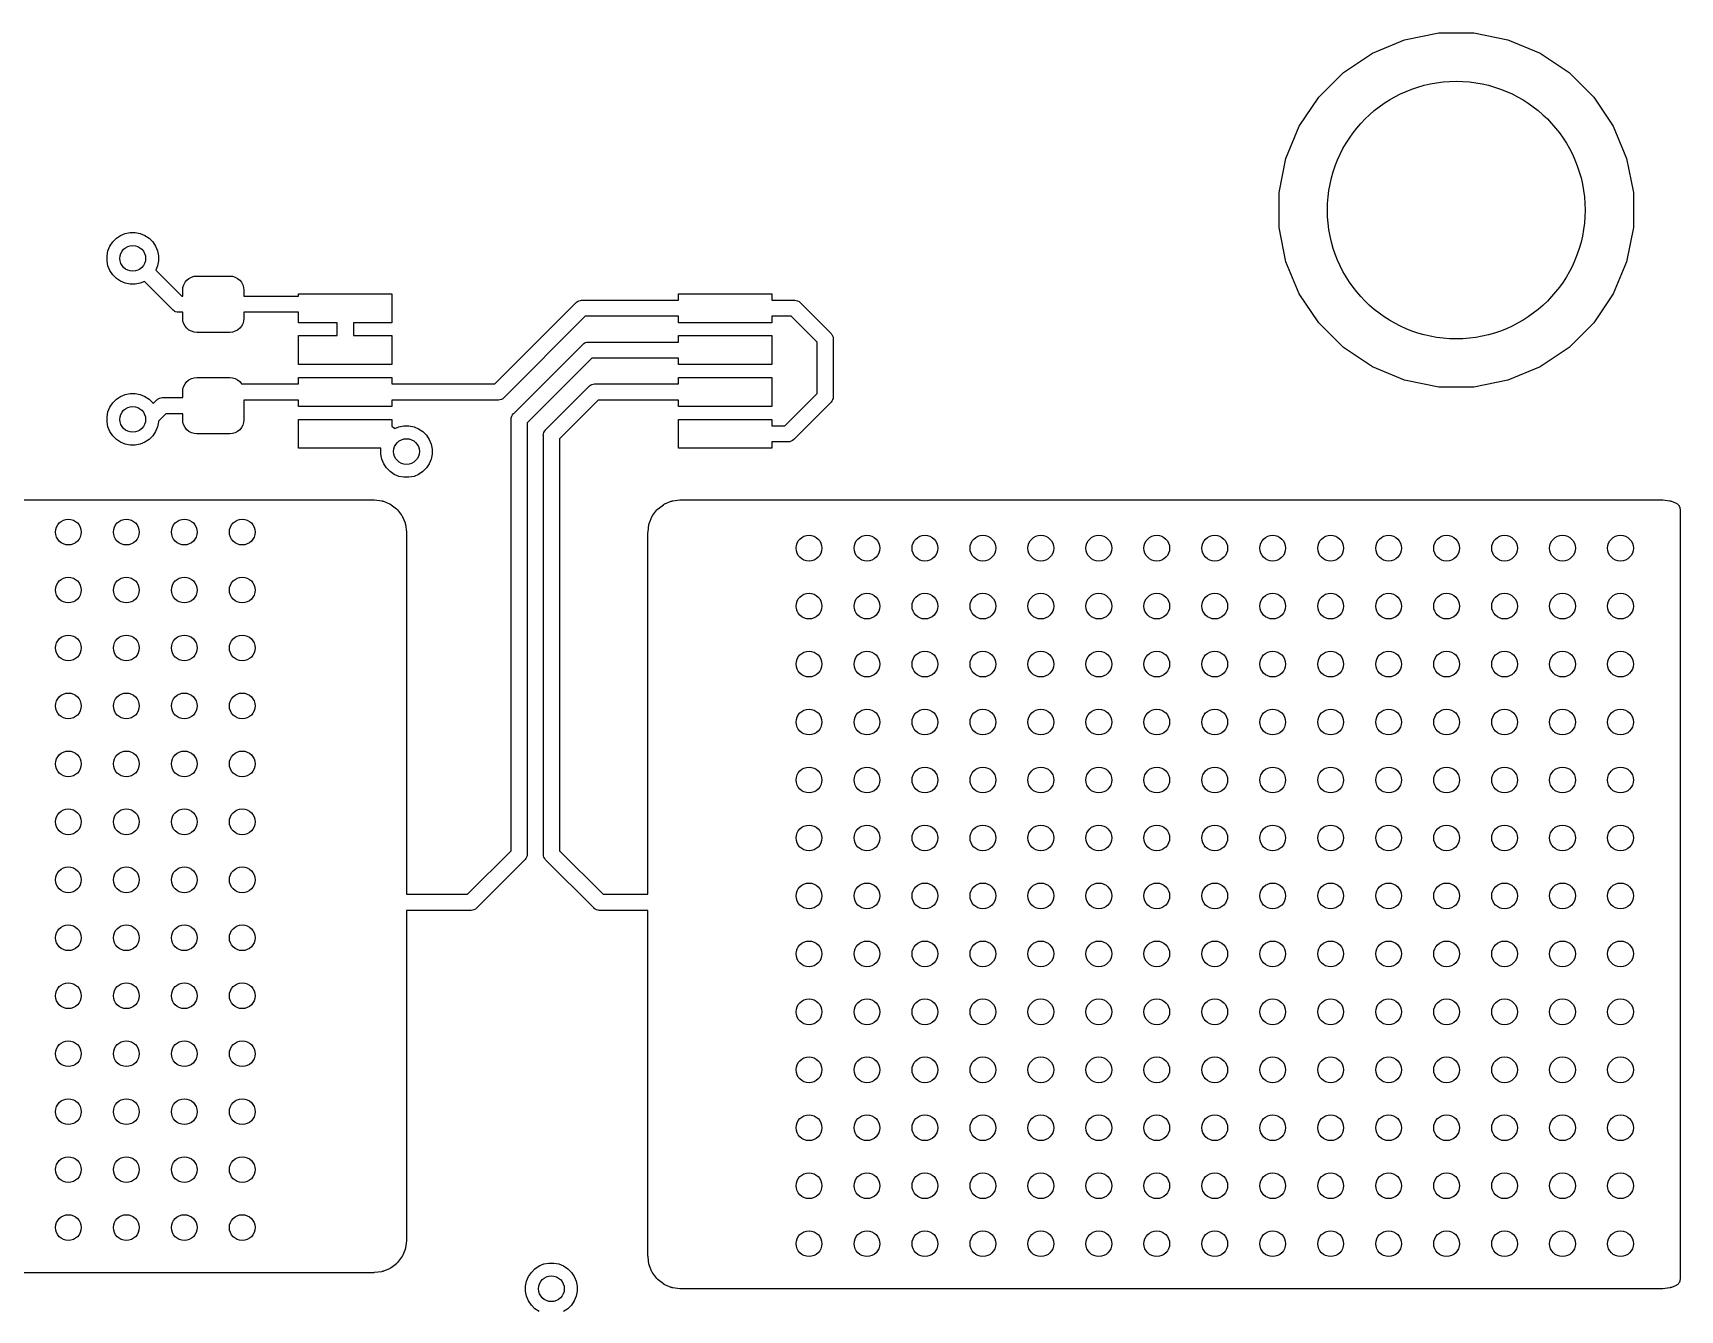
# Model space of a CAD drawing. Extents: x 57.2 to 140.8, y -181.8 to -103.2.
# Drawn here: x 115.2 to 140.78, y -123.58 to -103.75 of the extents above; entities that cross this region are included whole.
import ezdxf

# ---------------------------------------------------------------- set-up
doc = ezdxf.new("R2010")
doc.units = 0
doc.layers.add('BLACK', color=7, linetype='CONTINUOUS')

msp = doc.modelspace()

# ---------------------------------------------------------------- linework, layer by layer
at = {"layer": 'BLACK', "linetype": 'CONTINUOUS'}
for p, q in [((136.498, -103.856), (137.029, -103.75)), ((137.029, -103.75), (137.571, -103.75)), ((137.571, -103.75), (138.102, -103.856)), ((135.547, -104.364), (135.997, -104.063)), ((135.997, -104.063), (136.498, -103.856)), ((138.102, -103.856), (138.603, -104.063)), ((138.603, -104.063), (139.053, -104.364)), ((135.164, -104.747), (135.547, -104.364)), ((139.053, -104.364), (139.436, -104.747)), ((134.863, -105.197), (135.164, -104.747)), ((139.436, -104.747), (139.737, -105.197)), ((134.656, -105.698), (134.863, -105.197)), ((139.737, -105.197), (139.944, -105.698)), ((134.55, -106.229), (134.656, -105.698)), ((139.944, -105.698), (140.05, -106.229)), ((134.55, -106.771), (134.55, -106.229)), ((140.05, -106.229), (140.05, -106.771)), ((116.495, -106.939), (116.561, -106.896)), ((116.561, -106.896), (116.633, -106.865)), ((116.633, -106.865), (116.711, -106.85)), ((116.711, -106.85), (116.789, -106.85)), ((116.789, -106.85), (116.867, -106.865)), ((116.867, -106.865), (116.939, -106.896)), ((116.939, -106.896), (117.005, -106.939)), ((134.656, -107.302), (134.55, -106.771)), ((140.05, -106.771), (139.944, -107.302)), ((116.35, -107.211), (116.365, -107.133)), ((116.365, -107.133), (116.396, -107.061)), ((116.396, -107.061), (116.439, -106.995)), ((116.439, -106.995), (116.495, -106.939)), ((117.005, -106.939), (117.061, -106.995)), ((117.061, -106.995), (117.104, -107.061)), ((117.104, -107.061), (117.135, -107.133)), ((117.135, -107.133), (117.15, -107.211)), ((116.35, -107.289), (116.35, -107.211)), ((116.365, -107.367), (116.35, -107.289)), ((116.396, -107.439), (116.365, -107.367)), ((117.135, -107.367), (117.108, -107.431)), ((117.15, -107.289), (117.135, -107.367)), ((117.15, -107.211), (117.15, -107.289)), ((134.863, -107.803), (134.656, -107.302)), ((139.944, -107.302), (139.737, -107.803)), ((116.439, -107.505), (116.396, -107.439)), ((116.495, -107.561), (116.439, -107.505)), ((116.561, -107.604), (116.495, -107.561)), ((116.633, -107.635), (116.561, -107.604)), ((116.711, -107.65), (116.633, -107.635)), ((116.789, -107.65), (116.711, -107.65)), ((116.867, -107.635), (116.789, -107.65)), ((116.931, -107.608), (116.867, -107.635)), ((117.37, -108.047), (116.931, -107.608)), ((117.108, -107.431), (117.514, -107.837)), ((117.529, -107.701), (117.542, -107.66)), ((117.542, -107.66), (117.562, -107.622)), ((117.562, -107.622), (117.589, -107.589)), ((117.589, -107.589), (117.622, -107.562)), ((117.622, -107.562), (117.66, -107.542)), ((117.66, -107.542), (117.701, -107.529)), ((117.701, -107.529), (117.744, -107.525)), ((117.744, -107.525), (118.256, -107.525)), ((118.256, -107.525), (118.299, -107.529)), ((118.299, -107.529), (118.34, -107.542)), ((118.34, -107.542), (118.378, -107.562)), ((118.378, -107.562), (118.411, -107.589)), ((118.411, -107.589), (118.438, -107.622)), ((118.438, -107.622), (118.458, -107.66)), ((118.458, -107.66), (118.471, -107.701)), ((117.514, -107.837), (117.525, -107.837)), ((117.525, -107.744), (117.529, -107.701)), ((117.525, -107.837), (117.525, -107.744)), ((118.471, -107.701), (118.475, -107.744)), ((118.475, -107.744), (118.475, -107.837)), ((118.475, -107.837), (119.325, -107.837)), ((119.325, -107.837), (119.325, -107.8)), ((119.325, -107.8), (120.775, -107.8)), ((120.775, -107.8), (120.775, -108.25)), ((123.641, -107.932), (123.655, -107.921)), ((123.655, -107.921), (123.677, -107.909)), ((123.677, -107.909), (123.7, -107.902)), ((123.7, -107.902), (123.719, -107.9)), ((123.719, -107.9), (123.725, -107.899)), ((123.719, -107.9), (123.719, -107.9)), ((123.725, -107.899), (123.731, -107.9)), ((123.731, -107.9), (125.225, -107.9)), ((125.225, -107.9), (125.225, -107.8)), ((125.225, -107.8), (126.675, -107.8)), ((126.675, -107.8), (126.675, -107.9)), ((126.675, -107.9), (127.019, -107.9)), ((127.019, -107.9), (127.025, -107.899)), ((127.025, -107.899), (127.031, -107.9)), ((127.031, -107.9), (127.031, -107.9)), ((127.031, -107.9), (127.05, -107.902)), ((127.05, -107.902), (127.073, -107.909)), ((127.073, -107.909), (127.095, -107.921)), ((127.095, -107.921), (127.114, -107.936)), ((135.164, -108.253), (134.863, -107.803)), ((139.737, -107.803), (139.436, -108.253)), ((117.374, -108.051), (117.37, -108.047)), ((117.378, -108.055), (117.374, -108.051)), ((117.393, -108.067), (117.378, -108.055)), ((117.378, -108.055), (117.378, -108.055)), ((117.404, -108.073), (117.393, -108.067)), ((117.414, -108.079), (117.404, -108.073)), ((117.438, -108.086), (117.414, -108.079)), ((117.456, -108.087), (117.438, -108.086)), ((117.462, -108.088), (117.456, -108.087)), ((117.456, -108.087), (117.456, -108.087)), ((117.469, -108.087), (117.462, -108.088)), ((117.525, -108.087), (117.469, -108.087)), ((117.525, -108.181), (117.525, -108.087)), ((117.529, -108.224), (117.525, -108.181)), ((118.475, -108.181), (118.471, -108.224)), ((119.325, -108.087), (118.475, -108.087)), ((118.475, -108.087), (118.475, -108.181)), ((119.325, -108.25), (119.325, -108.087)), ((122.373, -109.2), (123.632, -107.941)), ((123.777, -108.15), (122.518, -109.409)), ((123.632, -107.941), (123.636, -107.936)), ((123.636, -107.936), (123.641, -107.932)), ((123.641, -107.932), (123.641, -107.932)), ((125.225, -108.15), (123.777, -108.15)), ((125.225, -108.25), (125.225, -108.15)), ((126.973, -108.15), (126.675, -108.15)), ((126.675, -108.15), (126.675, -108.25)), ((127.375, -108.552), (126.973, -108.15)), ((127.114, -107.936), (127.118, -107.941)), ((127.118, -107.941), (127.584, -108.407)), ((117.542, -108.265), (117.529, -108.224)), ((117.562, -108.303), (117.542, -108.265)), ((117.589, -108.336), (117.562, -108.303)), ((117.622, -108.363), (117.589, -108.336)), ((117.66, -108.383), (117.622, -108.363)), ((117.701, -108.396), (117.66, -108.383)), ((117.744, -108.4), (117.701, -108.396)), ((118.256, -108.4), (117.744, -108.4)), ((118.299, -108.396), (118.256, -108.4)), ((118.34, -108.383), (118.299, -108.396)), ((118.378, -108.363), (118.34, -108.383)), ((118.411, -108.336), (118.378, -108.363)), ((118.438, -108.303), (118.411, -108.336)), ((118.458, -108.265), (118.438, -108.303)), ((118.471, -108.224), (118.458, -108.265)), ((119.925, -108.25), (119.325, -108.25)), ((119.925, -108.45), (119.925, -108.25)), ((120.775, -108.25), (120.175, -108.25)), ((120.175, -108.25), (120.175, -108.45)), ((126.675, -108.25), (125.225, -108.25)), ((127.584, -108.407), (127.589, -108.411)), ((127.589, -108.411), (127.593, -108.416)), ((127.593, -108.416), (127.593, -108.416)), ((127.593, -108.416), (127.601, -108.427)), ((127.601, -108.427), (127.604, -108.43)), ((127.604, -108.43), (127.616, -108.452)), ((135.547, -108.636), (135.164, -108.253)), ((139.436, -108.253), (139.053, -108.636)), ((119.325, -108.9), (119.325, -108.45)), ((119.325, -108.45), (119.925, -108.45)), ((120.175, -108.45), (120.775, -108.45)), ((120.775, -108.45), (120.775, -108.9)), ((122.666, -109.657), (123.732, -108.591)), ((123.732, -108.591), (123.736, -108.586)), ((123.736, -108.586), (123.741, -108.582)), ((123.741, -108.582), (123.755, -108.571)), ((123.741, -108.582), (123.741, -108.582)), ((123.755, -108.571), (123.756, -108.57)), ((123.756, -108.57), (123.777, -108.559)), ((123.777, -108.559), (123.8, -108.552)), ((123.8, -108.552), (123.819, -108.55)), ((123.819, -108.55), (123.825, -108.549)), ((123.819, -108.55), (123.819, -108.55)), ((123.825, -108.549), (123.831, -108.55)), ((123.831, -108.55), (125.225, -108.55)), ((125.225, -108.55), (125.225, -108.45)), ((125.225, -108.45), (126.675, -108.45)), ((126.675, -108.45), (126.675, -108.9)), ((127.375, -109.348), (127.375, -108.552)), ((127.616, -108.452), (127.623, -108.475)), ((127.623, -108.475), (127.625, -108.494)), ((127.625, -108.494), (127.625, -108.494)), ((127.625, -108.494), (127.626, -108.5)), ((127.626, -108.5), (127.625, -108.506)), ((127.625, -108.506), (127.625, -109.394)), ((135.997, -108.937), (135.547, -108.636)), ((139.053, -108.636), (138.603, -108.937)), ((120.775, -108.9), (119.325, -108.9)), ((123.877, -108.8), (122.875, -109.802)), ((125.225, -108.8), (123.877, -108.8)), ((125.225, -108.9), (125.225, -108.8)), ((126.675, -108.9), (125.225, -108.9)), ((136.498, -109.144), (135.997, -108.937)), ((138.603, -108.937), (138.102, -109.144)), ((117.542, -109.235), (117.562, -109.197)), ((117.562, -109.197), (117.589, -109.164)), ((117.589, -109.164), (117.622, -109.137)), ((117.622, -109.137), (117.66, -109.117)), ((117.66, -109.117), (117.701, -109.104)), ((117.701, -109.104), (117.744, -109.1)), ((117.744, -109.1), (118.256, -109.1)), ((118.256, -109.1), (118.299, -109.104)), ((118.299, -109.104), (118.34, -109.117)), ((118.34, -109.117), (118.378, -109.137)), ((118.378, -109.137), (118.411, -109.164)), ((118.411, -109.164), (118.438, -109.197)), ((118.438, -109.197), (118.44, -109.2)), ((118.44, -109.2), (119.325, -109.2)), ((119.325, -109.2), (119.325, -109.1)), ((119.325, -109.1), (120.775, -109.1)), ((120.775, -109.1), (120.775, -109.2)), ((120.775, -109.2), (122.373, -109.2)), ((123.877, -109.209), (123.9, -109.202)), ((123.9, -109.202), (123.919, -109.2)), ((123.919, -109.2), (123.925, -109.199)), ((123.919, -109.2), (123.919, -109.2)), ((123.925, -109.199), (123.931, -109.2)), ((123.931, -109.2), (125.225, -109.2)), ((125.225, -109.2), (125.225, -109.1)), ((125.225, -109.1), (126.675, -109.1)), ((126.675, -109.1), (126.675, -109.55)), ((137.029, -109.25), (136.498, -109.144)), ((138.102, -109.144), (137.571, -109.25)), ((116.439, -109.495), (116.495, -109.439)), ((116.495, -109.439), (116.561, -109.396)), ((116.561, -109.396), (116.633, -109.365)), ((116.633, -109.365), (116.711, -109.35)), ((116.711, -109.35), (116.789, -109.35)), ((116.789, -109.35), (116.867, -109.365)), ((116.867, -109.365), (116.939, -109.396)), ((116.939, -109.396), (117.005, -109.439)), ((117.005, -109.439), (117.061, -109.495)), ((117.068, -109.506), (117.12, -109.453)), ((117.12, -109.453), (117.124, -109.449)), ((117.124, -109.449), (117.133, -109.441)), ((117.133, -109.441), (117.143, -109.433)), ((117.143, -109.433), (117.164, -109.421)), ((117.164, -109.421), (117.188, -109.414)), ((117.188, -109.414), (117.206, -109.412)), ((117.206, -109.412), (117.206, -109.412)), ((117.206, -109.412), (117.212, -109.412)), ((117.212, -109.412), (117.219, -109.412)), ((117.219, -109.412), (117.525, -109.412)), ((117.525, -109.319), (117.529, -109.276)), ((117.525, -109.412), (117.525, -109.319)), ((117.529, -109.276), (117.542, -109.235)), ((119.325, -109.45), (118.475, -109.45)), ((118.475, -109.45), (118.475, -109.756)), ((119.325, -109.55), (119.325, -109.45)), ((122.419, -109.45), (120.775, -109.45)), ((120.775, -109.45), (120.775, -109.55)), ((122.425, -109.451), (122.419, -109.45)), ((122.431, -109.45), (122.425, -109.451)), ((122.45, -109.448), (122.431, -109.45)), ((122.431, -109.45), (122.431, -109.45)), ((122.473, -109.441), (122.45, -109.448)), ((122.495, -109.429), (122.473, -109.441)), ((122.514, -109.414), (122.495, -109.429)), ((122.518, -109.409), (122.514, -109.414)), ((123.166, -109.907), (123.832, -109.241)), ((123.977, -109.45), (123.375, -110.052)), ((123.832, -109.241), (123.836, -109.236)), ((123.836, -109.236), (123.841, -109.232)), ((123.841, -109.232), (123.855, -109.221)), ((123.841, -109.232), (123.841, -109.232)), ((123.855, -109.221), (123.877, -109.209)), ((123.877, -109.209), (123.877, -109.209)), ((125.225, -109.45), (123.977, -109.45)), ((125.225, -109.55), (125.225, -109.45)), ((126.873, -109.85), (127.375, -109.348)), ((127.616, -109.448), (127.604, -109.47)), ((127.617, -109.444), (127.616, -109.448)), ((127.623, -109.425), (127.617, -109.444)), ((127.625, -109.406), (127.623, -109.425)), ((127.625, -109.394), (127.626, -109.4)), ((127.626, -109.4), (127.625, -109.406)), ((127.625, -109.406), (127.625, -109.406)), ((137.571, -109.25), (137.029, -109.25)), ((116.35, -109.711), (116.365, -109.633)), ((116.35, -109.789), (116.35, -109.711)), ((116.365, -109.633), (116.396, -109.561)), ((116.396, -109.561), (116.439, -109.495)), ((117.061, -109.495), (117.068, -109.506)), ((117.264, -109.662), (117.15, -109.777)), ((117.525, -109.662), (117.264, -109.662)), ((117.525, -109.756), (117.525, -109.662)), ((120.775, -109.55), (119.325, -109.55)), ((122.627, -109.725), (122.634, -109.702)), ((122.634, -109.702), (122.646, -109.68)), ((122.646, -109.68), (122.657, -109.666)), ((122.657, -109.666), (122.661, -109.661)), ((122.657, -109.666), (122.657, -109.666)), ((122.661, -109.661), (122.666, -109.657)), ((126.675, -109.55), (125.225, -109.55)), ((127.584, -109.493), (127.018, -110.059)), ((127.589, -109.489), (127.584, -109.493)), ((127.593, -109.483), (127.589, -109.489)), ((127.604, -109.47), (127.593, -109.483)), ((116.365, -109.867), (116.35, -109.789)), ((116.396, -109.939), (116.365, -109.867)), ((116.439, -110.005), (116.396, -109.939)), ((117.104, -109.939), (117.061, -110.005)), ((117.135, -109.867), (117.104, -109.939)), ((117.15, -109.789), (117.135, -109.867)), ((117.15, -109.777), (117.15, -109.789)), ((117.529, -109.799), (117.525, -109.756)), ((117.542, -109.84), (117.529, -109.799)), ((117.562, -109.878), (117.542, -109.84)), ((117.589, -109.911), (117.562, -109.878)), ((117.622, -109.938), (117.589, -109.911)), ((117.66, -109.958), (117.622, -109.938)), ((117.701, -109.971), (117.66, -109.958)), ((117.744, -109.975), (117.701, -109.971)), ((118.299, -109.971), (118.256, -109.975)), ((118.34, -109.958), (118.299, -109.971)), ((118.378, -109.938), (118.34, -109.958)), ((118.411, -109.911), (118.378, -109.938)), ((118.438, -109.878), (118.411, -109.911)), ((118.458, -109.84), (118.438, -109.878)), ((118.471, -109.799), (118.458, -109.84)), ((118.475, -109.756), (118.471, -109.799)), ((119.325, -110.2), (119.325, -109.75)), ((119.325, -109.75), (120.775, -109.75)), ((120.775, -109.75), (120.775, -109.86)), ((120.775, -109.86), (120.795, -109.871)), ((120.795, -109.871), (120.814, -109.886)), ((120.814, -109.886), (120.818, -109.891)), ((120.818, -109.891), (120.819, -109.892)), ((120.819, -109.892), (120.883, -109.865)), ((120.883, -109.865), (120.961, -109.85)), ((120.961, -109.85), (121.039, -109.85)), ((121.039, -109.85), (121.117, -109.865)), ((121.117, -109.865), (121.189, -109.896)), ((121.189, -109.896), (121.255, -109.939)), ((121.255, -109.939), (121.311, -109.995)), ((122.624, -109.75), (122.627, -109.725)), ((122.625, -109.756), (122.624, -109.75)), ((122.625, -116.448), (122.625, -109.756)), ((122.875, -109.802), (122.875, -116.494)), ((123.127, -109.975), (123.134, -109.952)), ((123.134, -109.952), (123.146, -109.93)), ((123.146, -109.93), (123.157, -109.916)), ((123.157, -109.916), (123.161, -109.911)), ((123.157, -109.916), (123.157, -109.916)), ((123.161, -109.911), (123.166, -109.907)), ((125.225, -110.2), (125.225, -109.75)), ((125.225, -109.75), (126.675, -109.75)), ((126.675, -109.75), (126.675, -109.85)), ((126.675, -109.85), (126.873, -109.85)), ((116.495, -110.061), (116.439, -110.005)), ((116.561, -110.104), (116.495, -110.061)), ((116.633, -110.135), (116.561, -110.104)), ((116.711, -110.15), (116.633, -110.135)), ((116.789, -110.15), (116.711, -110.15)), ((116.867, -110.135), (116.789, -110.15)), ((116.939, -110.104), (116.867, -110.135)), ((117.005, -110.061), (116.939, -110.104)), ((117.061, -110.005), (117.005, -110.061)), ((118.256, -109.975), (117.744, -109.975)), ((120.602, -110.2), (119.325, -110.2)), ((120.6, -110.211), (120.602, -110.2)), ((120.6, -110.289), (120.6, -110.211)), ((121.311, -109.995), (121.354, -110.061)), ((121.354, -110.061), (121.385, -110.133)), ((121.385, -110.133), (121.4, -110.211)), ((121.4, -110.211), (121.4, -110.289)), ((123.124, -110), (123.127, -109.975)), ((123.125, -110.006), (123.124, -110)), ((123.125, -116.494), (123.125, -110.006)), ((123.375, -110.052), (123.375, -116.448)), ((126.675, -110.2), (125.225, -110.2)), ((126.919, -110.1), (126.675, -110.1)), ((126.675, -110.1), (126.675, -110.2)), ((126.925, -110.101), (126.919, -110.1)), ((126.931, -110.1), (126.925, -110.101)), ((126.95, -110.098), (126.931, -110.1)), ((126.931, -110.1), (126.931, -110.1)), ((126.973, -110.091), (126.95, -110.098)), ((126.995, -110.079), (126.973, -110.091)), ((127.014, -110.064), (126.995, -110.079)), ((127.018, -110.059), (127.014, -110.064)), ((120.615, -110.367), (120.6, -110.289)), ((120.646, -110.439), (120.615, -110.367)), ((120.689, -110.505), (120.646, -110.439)), ((121.354, -110.439), (121.311, -110.505)), ((121.385, -110.367), (121.354, -110.439)), ((121.4, -110.289), (121.385, -110.367)), ((120.745, -110.561), (120.689, -110.505)), ((120.811, -110.604), (120.745, -110.561)), ((120.883, -110.635), (120.811, -110.604)), ((120.961, -110.65), (120.883, -110.635)), ((121.039, -110.65), (120.961, -110.65)), ((121.117, -110.635), (121.039, -110.65)), ((121.189, -110.604), (121.117, -110.635)), ((121.255, -110.561), (121.189, -110.604)), ((121.311, -110.505), (121.255, -110.561)), ((105.007, -111), (120.493, -111)), ((120.493, -111), (120.495, -111)), ((120.495, -111), (120.501, -111.001)), ((120.501, -111.001), (120.506, -111.001)), ((120.506, -111.001), (120.616, -111.015)), ((120.616, -111.015), (120.618, -111.016)), ((120.618, -111.016), (120.62, -111.016)), ((120.62, -111.016), (120.623, -111.016)), ((120.623, -111.016), (120.63, -111.018)), ((120.63, -111.018), (120.637, -111.02)), ((120.637, -111.02), (120.639, -111.021)), ((120.639, -111.021), (120.642, -111.022)), ((120.642, -111.022), (120.738, -111.062)), ((120.738, -111.062), (120.739, -111.062)), ((120.739, -111.062), (120.741, -111.064)), ((120.741, -111.064), (120.744, -111.065)), ((120.744, -111.065), (120.75, -111.068)), ((120.75, -111.068), (120.756, -111.072)), ((120.756, -111.072), (120.758, -111.074)), ((120.758, -111.074), (120.76, -111.075)), ((120.76, -111.075), (120.843, -111.138)), ((120.843, -111.138), (120.844, -111.139)), ((120.844, -111.139), (120.846, -111.141)), ((120.846, -111.141), (120.848, -111.143)), ((120.848, -111.143), (120.853, -111.148)), ((120.853, -111.148), (120.858, -111.153)), ((120.858, -111.153), (120.86, -111.155)), ((120.86, -111.155), (120.862, -111.157)), ((120.862, -111.157), (120.925, -111.24)), ((120.925, -111.24), (120.926, -111.241)), ((120.926, -111.241), (120.927, -111.243)), ((120.927, -111.243), (120.929, -111.245)), ((120.929, -111.245), (120.932, -111.251)), ((120.932, -111.251), (120.936, -111.257)), ((124.815, -111.256), (124.818, -111.25)), ((124.818, -111.25), (124.822, -111.244)), ((124.822, -111.244), (124.824, -111.242)), ((124.824, -111.242), (124.825, -111.24)), ((124.825, -111.24), (124.888, -111.157)), ((124.888, -111.157), (124.889, -111.156)), ((124.889, -111.156), (124.891, -111.154)), ((124.891, -111.154), (124.893, -111.152)), ((124.893, -111.152), (124.898, -111.147)), ((124.898, -111.147), (124.903, -111.142)), ((124.903, -111.142), (124.905, -111.14)), ((124.905, -111.14), (124.907, -111.138)), ((124.907, -111.138), (124.99, -111.075)), ((124.99, -111.075), (124.991, -111.074)), ((124.991, -111.074), (124.993, -111.073)), ((124.993, -111.073), (124.995, -111.071)), ((124.995, -111.071), (125.001, -111.068)), ((125.001, -111.068), (125.007, -111.064)), ((125.007, -111.064), (125.01, -111.063)), ((125.01, -111.063), (125.012, -111.062)), ((125.012, -111.062), (125.108, -111.022)), ((125.108, -111.022), (125.11, -111.022)), ((125.11, -111.022), (125.112, -111.021)), ((125.112, -111.021), (125.115, -111.02)), ((125.115, -111.02), (125.122, -111.018)), ((125.122, -111.018), (125.128, -111.016)), ((125.128, -111.016), (125.131, -111.016)), ((125.131, -111.016), (125.134, -111.015)), ((125.134, -111.015), (125.244, -111.001)), ((125.244, -111.001), (125.245, -111.001)), ((125.245, -111.001), (125.251, -111.001)), ((125.251, -111.001), (125.257, -111)), ((125.257, -111), (140.493, -111)), ((140.493, -111), (140.495, -111)), ((140.495, -111), (140.501, -111.001)), ((140.501, -111.001), (140.506, -111.001)), ((140.506, -111.001), (140.616, -111.015)), ((140.616, -111.015), (140.618, -111.016)), ((140.618, -111.016), (140.62, -111.016)), ((140.62, -111.016), (140.623, -111.016)), ((140.623, -111.016), (140.63, -111.018)), ((140.63, -111.018), (140.637, -111.02)), ((140.637, -111.02), (140.639, -111.021)), ((140.639, -111.021), (140.642, -111.022)), ((140.642, -111.022), (140.713, -111.052)), ((140.713, -111.052), (140.714, -111.052)), ((140.714, -111.052), (140.714, -111.052)), ((140.714, -111.052), (140.714, -111.052)), ((140.714, -111.052), (140.715, -111.052)), ((140.715, -111.052), (140.723, -111.057)), ((140.723, -111.057), (140.731, -111.061)), ((140.731, -111.061), (140.731, -111.062)), ((140.731, -111.062), (140.732, -111.062)), ((140.732, -111.062), (140.739, -111.068)), ((140.739, -111.068), (140.746, -111.074)), ((140.746, -111.074), (140.746, -111.074)), ((140.746, -111.074), (140.747, -111.074)), ((140.747, -111.074), (140.752, -111.082)), ((140.752, -111.082), (140.758, -111.089)), ((140.758, -111.089), (140.758, -111.089)), ((140.758, -111.089), (140.759, -111.09)), ((140.759, -111.09), (140.763, -111.098)), ((140.763, -111.098), (140.767, -111.106)), ((140.767, -111.106), (140.768, -111.106)), ((140.768, -111.106), (140.768, -111.107)), ((140.768, -111.107), (140.77, -111.116)), ((140.77, -111.116), (140.773, -111.125)), ((140.773, -111.125), (140.773, -111.125)), ((140.773, -111.125), (140.773, -111.126)), ((140.773, -111.126), (140.774, -111.135)), ((140.774, -111.135), (140.775, -111.144)), ((140.775, -111.144), (140.775, -123.106)), ((120.936, -111.257), (120.937, -111.26)), ((120.937, -111.26), (120.938, -111.262)), ((120.938, -111.262), (120.978, -111.358)), ((120.978, -111.358), (120.978, -111.36)), ((120.978, -111.36), (120.979, -111.362)), ((120.979, -111.362), (120.98, -111.365)), ((120.98, -111.365), (120.982, -111.372)), ((120.982, -111.372), (120.984, -111.378)), ((120.984, -111.378), (120.984, -111.381)), ((120.984, -111.381), (120.985, -111.384)), ((120.985, -111.384), (120.999, -111.494)), ((120.999, -111.494), (120.999, -111.495)), ((120.999, -111.495), (120.999, -111.501)), ((120.999, -111.501), (121, -111.507)), ((121, -111.507), (121, -117.125)), ((124.75, -111.505), (124.751, -111.499)), ((124.75, -111.507), (124.75, -111.505)), ((124.75, -117.125), (124.75, -111.507)), ((124.751, -111.494), (124.765, -111.384)), ((124.751, -111.499), (124.751, -111.494)), ((124.765, -111.384), (124.766, -111.382)), ((124.766, -111.377), (124.768, -111.37)), ((124.766, -111.38), (124.766, -111.377)), ((124.766, -111.382), (124.766, -111.38)), ((124.768, -111.37), (124.77, -111.363)), ((124.77, -111.363), (124.771, -111.361)), ((124.771, -111.361), (124.772, -111.358)), ((124.772, -111.358), (124.812, -111.262)), ((124.812, -111.261), (124.814, -111.259)), ((124.812, -111.262), (124.812, -111.261)), ((124.814, -111.259), (124.815, -111.256)), ((121.948, -117.125), (122.625, -116.448)), ((122.834, -116.593), (122.093, -117.334)), ((122.839, -116.589), (122.834, -116.593)), ((122.843, -116.584), (122.839, -116.589)), ((122.854, -116.57), (122.843, -116.584)), ((122.843, -116.584), (122.843, -116.584)), ((122.866, -116.548), (122.854, -116.57)), ((122.872, -116.528), (122.866, -116.548)), ((122.873, -116.525), (122.872, -116.528)), ((122.875, -116.506), (122.873, -116.525)), ((122.875, -116.494), (122.876, -116.5)), ((122.876, -116.5), (122.875, -116.506)), ((122.875, -116.506), (122.875, -116.506)), ((123.124, -116.5), (123.125, -116.494)), ((123.125, -116.506), (123.124, -116.5)), ((123.127, -116.525), (123.125, -116.506)), ((123.125, -116.506), (123.125, -116.506)), ((123.134, -116.548), (123.127, -116.525)), ((123.146, -116.57), (123.134, -116.548)), ((123.161, -116.589), (123.146, -116.57)), ((123.166, -116.593), (123.161, -116.589)), ((123.907, -117.334), (123.166, -116.593)), ((123.375, -116.448), (124.052, -117.125)), ((121, -117.125), (121.948, -117.125)), ((124.052, -117.125), (124.75, -117.125)), ((121.994, -117.375), (121, -117.375)), ((121, -117.375), (121, -122.493)), ((122, -117.376), (121.994, -117.375)), ((122.006, -117.375), (122, -117.376)), ((122.025, -117.373), (122.006, -117.375)), ((122.006, -117.375), (122.006, -117.375)), ((122.048, -117.366), (122.025, -117.373)), ((122.07, -117.354), (122.048, -117.366)), ((122.089, -117.339), (122.07, -117.354)), ((122.093, -117.334), (122.089, -117.339)), ((123.911, -117.339), (123.907, -117.334)), ((123.916, -117.343), (123.911, -117.339)), ((123.93, -117.354), (123.916, -117.343)), ((123.916, -117.343), (123.916, -117.343)), ((123.952, -117.366), (123.93, -117.354)), ((123.975, -117.373), (123.952, -117.366)), ((123.994, -117.375), (123.975, -117.373)), ((124, -117.376), (123.994, -117.375)), ((123.994, -117.375), (123.994, -117.375)), ((124.006, -117.375), (124, -117.376)), ((124.75, -117.375), (124.006, -117.375)), ((124.75, -122.743), (124.75, -117.375)), ((121, -122.495), (120.999, -122.501)), ((120.999, -122.501), (120.999, -122.506)), ((121, -122.493), (121, -122.495)), ((120.925, -122.76), (120.862, -122.843)), ((120.926, -122.758), (120.925, -122.76)), ((120.928, -122.756), (120.926, -122.758)), ((120.932, -122.75), (120.928, -122.756)), ((120.935, -122.744), (120.932, -122.75)), ((120.936, -122.741), (120.935, -122.744)), ((120.938, -122.739), (120.936, -122.741)), ((120.978, -122.642), (120.938, -122.738)), ((120.938, -122.738), (120.938, -122.739)), ((120.979, -122.639), (120.978, -122.642)), ((120.98, -122.637), (120.979, -122.639)), ((120.982, -122.63), (120.98, -122.637)), ((120.984, -122.623), (120.982, -122.63)), ((120.985, -122.616), (120.984, -122.618)), ((120.984, -122.618), (120.984, -122.62)), ((120.984, -122.62), (120.984, -122.623)), ((120.999, -122.506), (120.985, -122.616)), ((124.751, -122.749), (124.75, -122.743)), ((124.751, -122.755), (124.751, -122.749)), ((124.751, -122.756), (124.751, -122.755)), ((124.765, -122.866), (124.751, -122.756)), ((120.493, -123), (107.745, -123)), ((120.499, -122.999), (120.493, -123)), ((120.505, -122.999), (120.499, -122.999)), ((120.506, -122.999), (120.505, -122.999)), ((120.616, -122.985), (120.506, -122.999)), ((120.619, -122.984), (120.616, -122.985)), ((120.622, -122.984), (120.619, -122.984)), ((120.628, -122.982), (120.622, -122.984)), ((120.635, -122.98), (120.628, -122.982)), ((120.638, -122.979), (120.635, -122.98)), ((120.64, -122.978), (120.638, -122.979)), ((120.642, -122.978), (120.64, -122.978)), ((120.738, -122.938), (120.642, -122.978)), ((120.74, -122.937), (120.738, -122.938)), ((120.743, -122.936), (120.74, -122.937)), ((120.749, -122.932), (120.743, -122.936)), ((120.755, -122.929), (120.749, -122.932)), ((120.757, -122.927), (120.755, -122.929)), ((120.759, -122.926), (120.757, -122.927)), ((120.76, -122.925), (120.759, -122.926)), ((120.843, -122.862), (120.76, -122.925)), ((120.845, -122.86), (120.843, -122.862)), ((120.847, -122.858), (120.845, -122.86)), ((120.852, -122.853), (120.847, -122.858)), ((120.857, -122.848), (120.852, -122.853)), ((120.859, -122.846), (120.857, -122.848)), ((120.861, -122.844), (120.859, -122.846)), ((120.862, -122.843), (120.861, -122.844)), ((122.896, -123.061), (122.939, -122.995)), ((122.939, -122.995), (122.995, -122.939)), ((122.995, -122.939), (123.061, -122.896)), ((123.061, -122.896), (123.133, -122.865)), ((123.133, -122.865), (123.211, -122.85)), ((123.211, -122.85), (123.289, -122.85)), ((123.289, -122.85), (123.367, -122.865)), ((123.367, -122.865), (123.439, -122.896)), ((123.439, -122.896), (123.505, -122.939)), ((123.505, -122.939), (123.561, -122.995)), ((123.561, -122.995), (123.604, -123.061)), ((124.766, -122.869), (124.765, -122.866)), ((124.766, -122.872), (124.766, -122.869)), ((124.768, -122.878), (124.766, -122.872)), ((124.77, -122.885), (124.768, -122.878)), ((124.771, -122.888), (124.77, -122.885)), ((124.772, -122.89), (124.771, -122.888)), ((124.772, -122.892), (124.772, -122.89)), ((124.812, -122.988), (124.772, -122.892)), ((124.813, -122.99), (124.812, -122.988)), ((124.814, -122.993), (124.813, -122.99)), ((124.818, -122.999), (124.814, -122.993)), ((124.821, -123.005), (124.818, -122.999)), ((124.823, -123.007), (124.821, -123.005)), ((124.824, -123.009), (124.823, -123.007)), ((124.825, -123.01), (124.824, -123.009)), ((124.888, -123.093), (124.825, -123.01)), ((122.85, -123.211), (122.865, -123.133)), ((122.85, -123.289), (122.85, -123.211)), ((122.865, -123.133), (122.896, -123.061)), ((123.604, -123.061), (123.635, -123.133)), ((123.635, -123.133), (123.65, -123.211)), ((123.65, -123.211), (123.65, -123.289)), ((124.89, -123.095), (124.888, -123.093)), ((124.892, -123.097), (124.89, -123.095)), ((124.897, -123.102), (124.892, -123.097)), ((124.902, -123.107), (124.897, -123.102)), ((124.904, -123.109), (124.902, -123.107)), ((124.906, -123.111), (124.904, -123.109)), ((124.907, -123.112), (124.906, -123.111)), ((124.99, -123.175), (124.907, -123.112)), ((124.992, -123.176), (124.99, -123.175)), ((124.994, -123.178), (124.992, -123.176)), ((125, -123.182), (124.994, -123.178)), ((125.006, -123.185), (125, -123.182)), ((125.009, -123.186), (125.006, -123.185)), ((125.011, -123.188), (125.009, -123.186)), ((125.012, -123.188), (125.011, -123.188)), ((125.108, -123.228), (125.012, -123.188)), ((125.111, -123.229), (125.108, -123.228)), ((125.113, -123.23), (125.111, -123.229)), ((125.12, -123.232), (125.113, -123.23)), ((125.127, -123.234), (125.12, -123.232)), ((125.13, -123.234), (125.127, -123.234)), ((125.132, -123.234), (125.13, -123.234)), ((125.134, -123.235), (125.132, -123.234)), ((125.244, -123.249), (125.134, -123.235)), ((125.249, -123.249), (125.244, -123.249)), ((125.255, -123.25), (125.249, -123.249)), ((125.257, -123.25), (125.255, -123.25)), ((140.493, -123.25), (125.257, -123.25)), ((140.499, -123.249), (140.493, -123.25)), ((140.505, -123.249), (140.499, -123.249)), ((140.506, -123.249), (140.505, -123.249)), ((140.616, -123.235), (140.506, -123.249)), ((140.619, -123.234), (140.616, -123.235)), ((140.622, -123.234), (140.619, -123.234)), ((140.628, -123.232), (140.622, -123.234)), ((140.635, -123.23), (140.628, -123.232)), ((140.638, -123.229), (140.635, -123.23)), ((140.64, -123.228), (140.638, -123.229)), ((140.642, -123.228), (140.64, -123.228)), ((140.713, -123.198), (140.642, -123.228)), ((140.722, -123.194), (140.713, -123.198)), ((140.73, -123.19), (140.722, -123.194)), ((140.738, -123.183), (140.73, -123.189)), ((140.73, -123.189), (140.73, -123.189)), ((140.73, -123.189), (140.73, -123.19)), ((140.745, -123.177), (140.738, -123.183)), ((140.746, -123.177), (140.745, -123.177)), ((140.745, -123.177), (140.745, -123.177)), ((140.752, -123.169), (140.746, -123.177)), ((140.758, -123.162), (140.752, -123.169)), ((140.762, -123.153), (140.758, -123.162)), ((140.758, -123.162), (140.758, -123.162)), ((140.758, -123.162), (140.758, -123.162)), ((140.767, -123.145), (140.762, -123.153)), ((140.77, -123.136), (140.767, -123.144)), ((140.767, -123.144), (140.767, -123.145)), ((140.767, -123.145), (140.767, -123.145)), ((140.773, -123.127), (140.77, -123.136)), ((140.774, -123.116), (140.773, -123.126)), ((140.773, -123.126), (140.773, -123.126)), ((140.773, -123.126), (140.773, -123.127)), ((140.775, -123.107), (140.774, -123.116)), ((140.775, -123.106), (140.775, -123.106)), ((140.775, -123.106), (140.775, -123.106)), ((140.775, -123.106), (140.775, -123.106)), ((140.775, -123.106), (140.775, -123.107)), ((122.865, -123.367), (122.85, -123.289)), ((122.896, -123.439), (122.865, -123.367)), ((122.939, -123.505), (122.896, -123.439)), ((122.995, -123.561), (122.939, -123.505)), ((123.561, -123.505), (123.505, -123.561)), ((123.604, -123.439), (123.561, -123.505)), ((123.635, -123.367), (123.604, -123.439)), ((123.65, -123.289), (123.635, -123.367)), ((123.061, -123.604), (122.995, -123.561)), ((123.505, -123.561), (123.439, -123.604))]:
    msp.add_line(p, q, dxfattribs=at)
at = {"layer": 'BLACK'}
for centre, radius in [((137.3, -106.5), 2), ((116.75, -107.25), 0.2), ((116.75, -109.75), 0.2), ((121, -110.25), 0.2), ((115.75, -111.5), 0.2), ((116.65, -111.5), 0.2), ((117.55, -111.5), 0.2), ((118.45, -111.5), 0.2), ((127.25, -111.75), 0.2), ((128.15, -111.75), 0.2), ((129.05, -111.75), 0.2), ((129.95, -111.75), 0.2), ((130.85, -111.75), 0.2), ((131.75, -111.75), 0.2), ((132.65, -111.75), 0.2), ((133.55, -111.75), 0.2), ((134.45, -111.75), 0.2), ((135.35, -111.75), 0.2), ((136.25, -111.75), 0.2), ((137.15, -111.75), 0.2), ((138.05, -111.75), 0.2), ((138.95, -111.75), 0.2), ((139.85, -111.75), 0.2), ((115.75, -112.4), 0.2), ((116.65, -112.4), 0.2), ((117.55, -112.4), 0.2), ((118.45, -112.4), 0.2), ((127.25, -112.65), 0.2), ((128.15, -112.65), 0.2), ((129.05, -112.65), 0.2), ((129.95, -112.65), 0.2), ((130.85, -112.65), 0.2), ((131.75, -112.65), 0.2), ((132.65, -112.65), 0.2), ((133.55, -112.65), 0.2), ((134.45, -112.65), 0.2), ((135.35, -112.65), 0.2), ((136.25, -112.65), 0.2), ((137.15, -112.65), 0.2), ((138.05, -112.65), 0.2), ((138.95, -112.65), 0.2), ((139.85, -112.65), 0.2), ((115.75, -113.3), 0.2), ((116.65, -113.3), 0.2), ((117.55, -113.3), 0.2), ((118.45, -113.3), 0.2), ((127.25, -113.55), 0.2), ((128.15, -113.55), 0.2), ((129.05, -113.55), 0.2), ((129.95, -113.55), 0.2), ((130.85, -113.55), 0.2), ((131.75, -113.55), 0.2), ((132.65, -113.55), 0.2), ((133.55, -113.55), 0.2), ((134.45, -113.55), 0.2), ((135.35, -113.55), 0.2), ((136.25, -113.55), 0.2), ((137.15, -113.55), 0.2), ((138.05, -113.55), 0.2), ((138.95, -113.55), 0.2), ((139.85, -113.55), 0.2), ((115.75, -114.2), 0.2), ((116.65, -114.2), 0.2), ((117.55, -114.2), 0.2), ((118.45, -114.2), 0.2), ((127.25, -114.45), 0.2), ((128.15, -114.45), 0.2), ((129.05, -114.45), 0.2), ((129.95, -114.45), 0.2), ((130.85, -114.45), 0.2), ((131.75, -114.45), 0.2), ((132.65, -114.45), 0.2), ((133.55, -114.45), 0.2), ((134.45, -114.45), 0.2), ((135.35, -114.45), 0.2), ((136.25, -114.45), 0.2), ((137.15, -114.45), 0.2), ((138.05, -114.45), 0.2), ((138.95, -114.45), 0.2), ((139.85, -114.45), 0.2), ((115.75, -115.1), 0.2), ((116.65, -115.1), 0.2), ((117.55, -115.1), 0.2), ((118.45, -115.1), 0.2), ((127.25, -115.35), 0.2), ((128.15, -115.35), 0.2), ((129.05, -115.35), 0.2), ((129.95, -115.35), 0.2), ((130.85, -115.35), 0.2), ((131.75, -115.35), 0.2), ((132.65, -115.35), 0.2), ((133.55, -115.35), 0.2), ((134.45, -115.35), 0.2), ((135.35, -115.35), 0.2), ((136.25, -115.35), 0.2), ((137.15, -115.35), 0.2), ((138.05, -115.35), 0.2), ((138.95, -115.35), 0.2), ((139.85, -115.35), 0.2), ((115.75, -116), 0.2), ((116.65, -116), 0.2), ((117.55, -116), 0.2), ((118.45, -116), 0.2), ((127.25, -116.25), 0.2), ((128.15, -116.25), 0.2), ((129.05, -116.25), 0.2), ((129.95, -116.25), 0.2), ((130.85, -116.25), 0.2), ((131.75, -116.25), 0.2), ((132.65, -116.25), 0.2), ((133.55, -116.25), 0.2), ((134.45, -116.25), 0.2), ((135.35, -116.25), 0.2), ((136.25, -116.25), 0.2), ((137.15, -116.25), 0.2), ((138.05, -116.25), 0.2), ((138.95, -116.25), 0.2), ((139.85, -116.25), 0.2), ((115.75, -116.9), 0.2), ((116.65, -116.9), 0.2), ((117.55, -116.9), 0.2), ((118.45, -116.9), 0.2), ((127.25, -117.15), 0.2), ((128.15, -117.15), 0.2), ((129.05, -117.15), 0.2), ((129.95, -117.15), 0.2), ((130.85, -117.15), 0.2), ((131.75, -117.15), 0.2), ((132.65, -117.15), 0.2), ((133.55, -117.15), 0.2), ((134.45, -117.15), 0.2), ((135.35, -117.15), 0.2), ((136.25, -117.15), 0.2), ((137.15, -117.15), 0.2), ((138.05, -117.15), 0.2), ((138.95, -117.15), 0.2), ((139.85, -117.15), 0.2), ((115.75, -117.8), 0.2), ((116.65, -117.8), 0.2), ((117.55, -117.8), 0.2), ((118.45, -117.8), 0.2), ((127.25, -118.05), 0.2), ((128.15, -118.05), 0.2), ((129.05, -118.05), 0.2), ((129.95, -118.05), 0.2), ((130.85, -118.05), 0.2), ((131.75, -118.05), 0.2), ((132.65, -118.05), 0.2), ((133.55, -118.05), 0.2), ((134.45, -118.05), 0.2), ((135.35, -118.05), 0.2), ((136.25, -118.05), 0.2), ((137.15, -118.05), 0.2), ((138.05, -118.05), 0.2), ((138.95, -118.05), 0.2), ((139.85, -118.05), 0.2), ((115.75, -118.7), 0.2), ((116.65, -118.7), 0.2), ((117.55, -118.7), 0.2), ((118.45, -118.7), 0.2), ((127.25, -118.95), 0.2), ((128.15, -118.95), 0.2), ((129.05, -118.95), 0.2), ((129.95, -118.95), 0.2), ((130.85, -118.95), 0.2), ((131.75, -118.95), 0.2), ((132.65, -118.95), 0.2), ((133.55, -118.95), 0.2), ((134.45, -118.95), 0.2), ((135.35, -118.95), 0.2), ((136.25, -118.95), 0.2), ((137.15, -118.95), 0.2), ((138.05, -118.95), 0.2), ((138.95, -118.95), 0.2), ((139.85, -118.95), 0.2), ((115.75, -119.6), 0.2), ((116.65, -119.6), 0.2), ((117.55, -119.6), 0.2), ((118.45, -119.6), 0.2), ((127.25, -119.85), 0.2), ((128.15, -119.85), 0.2), ((129.05, -119.85), 0.2), ((129.95, -119.85), 0.2), ((130.85, -119.85), 0.2), ((131.75, -119.85), 0.2), ((132.65, -119.85), 0.2), ((133.55, -119.85), 0.2), ((134.45, -119.85), 0.2), ((135.35, -119.85), 0.2), ((136.25, -119.85), 0.2), ((137.15, -119.85), 0.2), ((138.05, -119.85), 0.2), ((138.95, -119.85), 0.2), ((139.85, -119.85), 0.2), ((115.75, -120.5), 0.2), ((116.65, -120.5), 0.2), ((117.55, -120.5), 0.2), ((118.45, -120.5), 0.2), ((127.25, -120.75), 0.2), ((128.15, -120.75), 0.2), ((129.05, -120.75), 0.2), ((129.95, -120.75), 0.2), ((130.85, -120.75), 0.2), ((131.75, -120.75), 0.2), ((132.65, -120.75), 0.2), ((133.55, -120.75), 0.2), ((134.45, -120.75), 0.2), ((135.35, -120.75), 0.2), ((136.25, -120.75), 0.2), ((137.15, -120.75), 0.2), ((138.05, -120.75), 0.2), ((138.95, -120.75), 0.2), ((139.85, -120.75), 0.2), ((115.75, -121.4), 0.2), ((116.65, -121.4), 0.2), ((117.55, -121.4), 0.2), ((118.45, -121.4), 0.2), ((127.25, -121.65), 0.2), ((128.15, -121.65), 0.2), ((129.05, -121.65), 0.2), ((129.95, -121.65), 0.2), ((130.85, -121.65), 0.2), ((131.75, -121.65), 0.2), ((132.65, -121.65), 0.2), ((133.55, -121.65), 0.2), ((134.45, -121.65), 0.2), ((135.35, -121.65), 0.2), ((136.25, -121.65), 0.2), ((137.15, -121.65), 0.2), ((138.05, -121.65), 0.2), ((138.95, -121.65), 0.2), ((139.85, -121.65), 0.2), ((115.75, -122.3), 0.2), ((116.65, -122.3), 0.2), ((117.55, -122.3), 0.2), ((118.45, -122.3), 0.2), ((127.25, -122.55), 0.2), ((128.15, -122.55), 0.2), ((129.05, -122.55), 0.2), ((129.95, -122.55), 0.2), ((130.85, -122.55), 0.2), ((131.75, -122.55), 0.2), ((132.65, -122.55), 0.2), ((133.55, -122.55), 0.2), ((134.45, -122.55), 0.2), ((135.35, -122.55), 0.2), ((136.25, -122.55), 0.2), ((137.15, -122.55), 0.2), ((138.05, -122.55), 0.2), ((138.95, -122.55), 0.2), ((139.85, -122.55), 0.2), ((123.25, -123.25), 0.2)]:
    msp.add_circle(centre, radius, dxfattribs=at)

doc.saveas('drawing.dxf')
